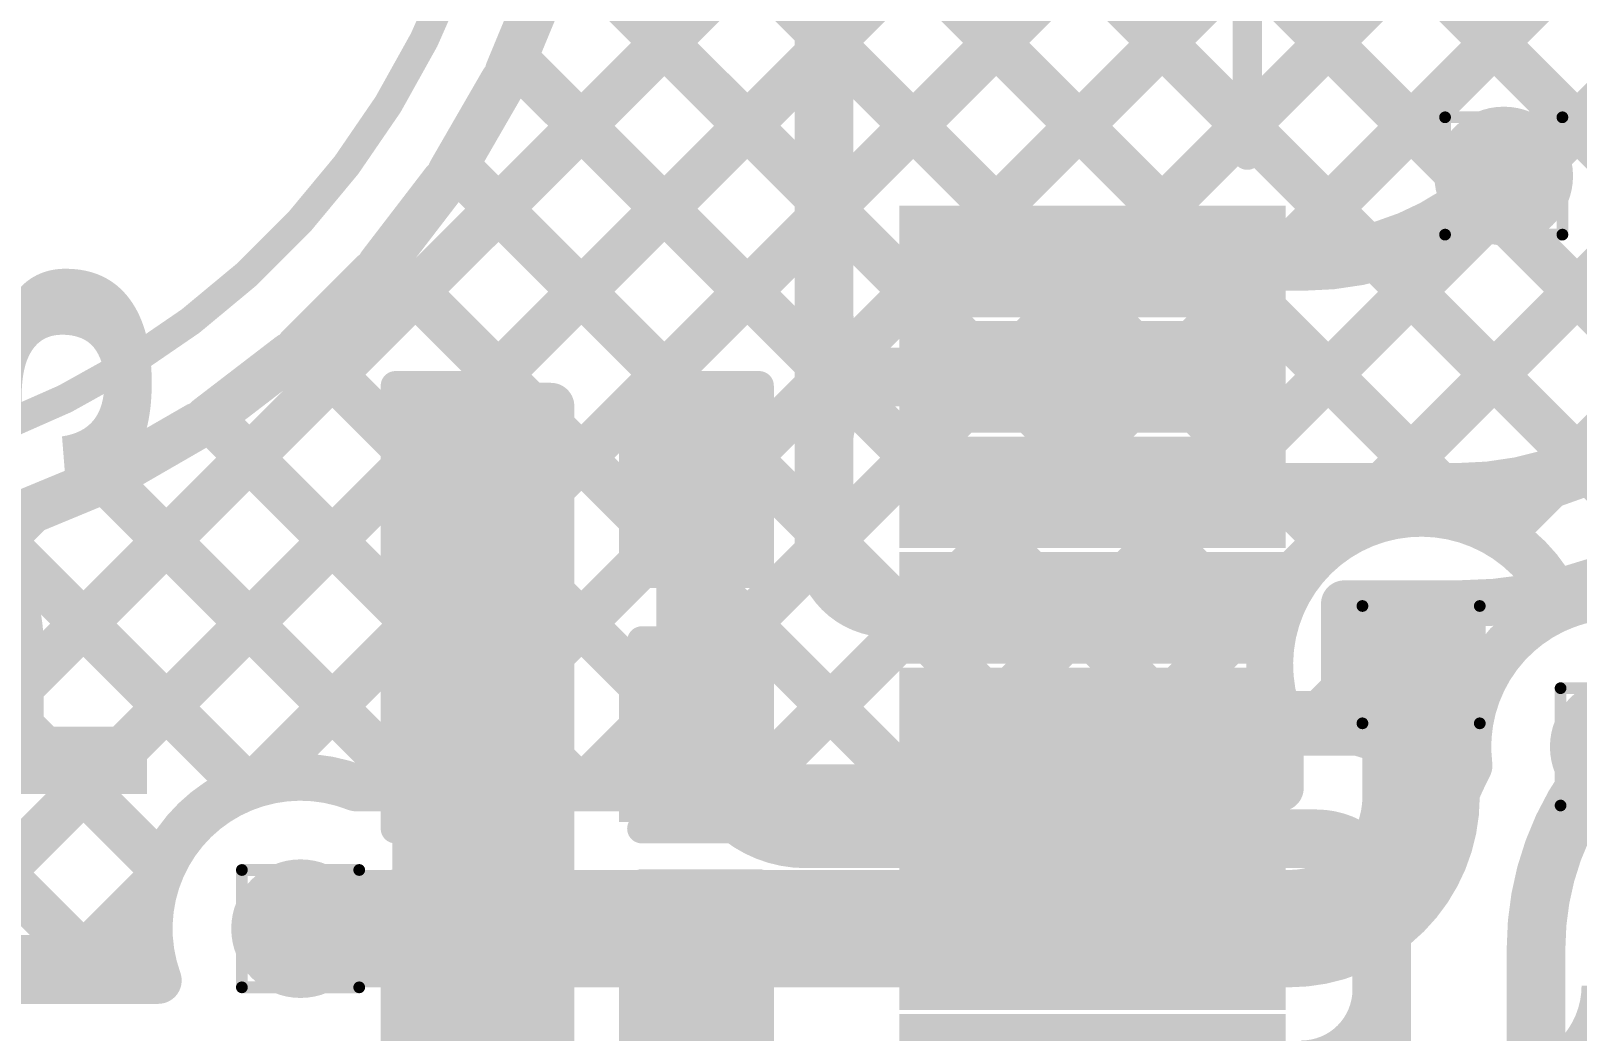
# Model space of a CAD drawing. Header units: inches. Extents: x -17 to 349, y -40 to 215.
# Drawn here: x 90.6 to 97.3, y 127.57 to 131.9 of the extents above; entities that cross this region are included whole.
import ezdxf

# ---------------------------------------------------------------- set-up
doc = ezdxf.new("R2010")
doc.units = ezdxf.units.IN
for name, color, linetype in [('Board Outline', 216, 'Continuous'), ('Bottom Layer', 5, 'Continuous'), ('Drill Drawing', 1, 'Continuous'), ('Top Layer', 1, 'Continuous'), ('Top Overlay', 2, 'Continuous'), ('Top Paste', 8, 'Continuous'), ('Top Solder', 216, 'Continuous'), ('Via Holes', 16, 'Continuous')]:
    doc.layers.add(name, color=color, linetype=linetype)
doc.styles.add('Arial Black_Bold', font='', dxfattribs={"height": 0.2})
doc.styles.get('Arial Black_Bold').set_extended_font_data('Arial Black', bold=True)

# ---------------------------------------------------------------- blocks, each defined once
blk = doc.blocks.new('C___0402_33')
at = {"layer": 'Top Layer'}
for points in [[(-0.6985, -0.3175), (-0.6985, 0.3175), (-0.2412999999999999, 0.3175), (-0.2413, -0.3175)], [(0.2412999999999999, -0.3175), (0.2413, 0.3175), (0.6985, 0.3175), (0.6985, -0.3175)]]:
    blk.add_hatch(color=1, dxfattribs=at).paths.add_polyline_path(points)
at = {"layer": 'Top Paste'}
for points in [[(-0.6985, -0.3175), (-0.6985, 0.3175), (-0.2412999999999999, 0.3175), (-0.2413, -0.3175)], [(0.2412999999999999, -0.3175), (0.2413, 0.3175), (0.6985, 0.3175), (0.6985, -0.3175)]]:
    blk.add_hatch(color=8, dxfattribs=at).paths.add_polyline_path(points)
at = {"layer": 'Top Solder'}
for points in [[(-0.7584998799999999, -0.37749988), (-0.7584998799999999, 0.37749988), (-0.18130012, 0.37749988), (-0.18130012, -0.37749988)], [(0.18130012, -0.37749988), (0.18130012, 0.37749988), (0.7584998799999999, 0.37749988), (0.7584998799999999, -0.37749988)]]:
    blk.add_hatch(color=216, dxfattribs=at).paths.add_polyline_path(points)
at = {"layer": 'Top Overlay'}
for points in [[(-0.7874, 0.4064, 0.127, 0.127, 0), (-0.2794, 0.4064, 0.127, 0.127, 0)], [(-0.7874, -0.4064, 0.127, 0.127, 0), (-0.7874, 0.4064, 0.127, 0.127, 0)], [(0.2794, 0.4064, 0.127, 0.127, 0), (0.7874, 0.4064, 0.127, 0.127, 0)], [(0.7874, -0.4064, 0.127, 0.127, 0), (0.7874, 0.4064, 0.127, 0.127, 0)], [(-0.7874, -0.4064, 0.127, 0.127, 0), (-0.2794, -0.4064, 0.127, 0.127, 0)], [(0.2794, -0.4064, 0.127, 0.127, 0), (0.7874, -0.4064, 0.127, 0.127, 0)]]:
    blk.add_lwpolyline(points, format="xyseb", dxfattribs=at)
for points in [[(-0.8191499999999999, 0.4064, 0.0635, 0.0635, 1), (-0.7556499999999999, 0.4064, 0.0635, 0.0635, 1)], [(-0.8191499999999999, 0.4064, 0.0635, 0.0635, 1), (-0.7556499999999999, 0.4064, 0.0635, 0.0635, 1)], [(-0.31115, 0.4064, 0.0635, 0.0635, 1), (-0.24765, 0.4064, 0.0635, 0.0635, 1)], [(0.24765, 0.4064, 0.0635, 0.0635, 1), (0.31115, 0.4064, 0.0635, 0.0635, 1)], [(0.7556499999999999, 0.4064, 0.0635, 0.0635, 1), (0.8191499999999999, 0.4064, 0.0635, 0.0635, 1)], [(0.7556499999999999, 0.4064, 0.0635, 0.0635, 1), (0.8191499999999999, 0.4064, 0.0635, 0.0635, 1)], [(-0.8191499999999999, -0.4064, 0.0635, 0.0635, 1), (-0.7556499999999999, -0.4064, 0.0635, 0.0635, 1)], [(-0.8191499999999999, -0.4064, 0.0635, 0.0635, 1), (-0.7556499999999999, -0.4064, 0.0635, 0.0635, 1)], [(-0.31115, -0.4064, 0.0635, 0.0635, 1), (-0.24765, -0.4064, 0.0635, 0.0635, 1)], [(0.24765, -0.4064, 0.0635, 0.0635, 1), (0.31115, -0.4064, 0.0635, 0.0635, 1)], [(0.7556499999999999, -0.4064, 0.0635, 0.0635, 1), (0.8191499999999999, -0.4064, 0.0635, 0.0635, 1)], [(0.7556499999999999, -0.4064, 0.0635, 0.0635, 1), (0.8191499999999999, -0.4064, 0.0635, 0.0635, 1)]]:
    blk.add_lwpolyline(points, format="xyseb", close=True, dxfattribs=at)
blk = doc.blocks.new('C___0402_38')
at = {"layer": 'Top Layer'}
for points in [[(-0.6985, -0.3175), (-0.6985, 0.3175), (-0.2412999999999999, 0.3175), (-0.2413, -0.3175)], [(0.2412999999999999, -0.3175), (0.2413, 0.3175), (0.6985, 0.3175), (0.6985, -0.3175)]]:
    blk.add_hatch(color=1, dxfattribs=at).paths.add_polyline_path(points)
at = {"layer": 'Top Paste'}
for points in [[(-0.6985, -0.3175), (-0.6985, 0.3175), (-0.2412999999999999, 0.3175), (-0.2413, -0.3175)], [(0.2412999999999999, -0.3175), (0.2413, 0.3175), (0.6985, 0.3175), (0.6985, -0.3175)]]:
    blk.add_hatch(color=8, dxfattribs=at).paths.add_polyline_path(points)
at = {"layer": 'Top Solder'}
for points in [[(-0.7584998799999999, -0.37749988), (-0.7584998799999999, 0.37749988), (-0.18130012, 0.37749988), (-0.18130012, -0.37749988)], [(0.18130012, -0.37749988), (0.18130012, 0.37749988), (0.7584998799999999, 0.37749988), (0.7584998799999999, -0.37749988)]]:
    blk.add_hatch(color=216, dxfattribs=at).paths.add_polyline_path(points)
at = {"layer": 'Top Overlay'}
for points in [[(-0.7874, 0.4064, 0.127, 0.127, 0), (-0.2794, 0.4064, 0.127, 0.127, 0)], [(-0.7874, -0.4064, 0.127, 0.127, 0), (-0.7874, 0.4064, 0.127, 0.127, 0)], [(0.2794, 0.4064, 0.127, 0.127, 0), (0.7874, 0.4064, 0.127, 0.127, 0)], [(0.7874, -0.4064, 0.127, 0.127, 0), (0.7874, 0.4064, 0.127, 0.127, 0)], [(-0.7874, -0.4064, 0.127, 0.127, 0), (-0.2794, -0.4064, 0.127, 0.127, 0)], [(0.2794, -0.4064, 0.127, 0.127, 0), (0.7874, -0.4064, 0.127, 0.127, 0)]]:
    blk.add_lwpolyline(points, format="xyseb", dxfattribs=at)
for points in [[(-0.8191499999999999, 0.4064, 0.0635, 0.0635, 1), (-0.7556499999999999, 0.4064, 0.0635, 0.0635, 1)], [(-0.8191499999999999, 0.4064, 0.0635, 0.0635, 1), (-0.7556499999999999, 0.4064, 0.0635, 0.0635, 1)], [(-0.31115, 0.4064, 0.0635, 0.0635, 1), (-0.24765, 0.4064, 0.0635, 0.0635, 1)], [(0.24765, 0.4064, 0.0635, 0.0635, 1), (0.31115, 0.4064, 0.0635, 0.0635, 1)], [(0.7556499999999999, 0.4064, 0.0635, 0.0635, 1), (0.8191499999999999, 0.4064, 0.0635, 0.0635, 1)], [(0.7556499999999999, 0.4064, 0.0635, 0.0635, 1), (0.8191499999999999, 0.4064, 0.0635, 0.0635, 1)], [(-0.8191499999999999, -0.4064, 0.0635, 0.0635, 1), (-0.7556499999999999, -0.4064, 0.0635, 0.0635, 1)], [(-0.8191499999999999, -0.4064, 0.0635, 0.0635, 1), (-0.7556499999999999, -0.4064, 0.0635, 0.0635, 1)], [(-0.31115, -0.4064, 0.0635, 0.0635, 1), (-0.24765, -0.4064, 0.0635, 0.0635, 1)], [(0.24765, -0.4064, 0.0635, 0.0635, 1), (0.31115, -0.4064, 0.0635, 0.0635, 1)], [(0.7556499999999999, -0.4064, 0.0635, 0.0635, 1), (0.8191499999999999, -0.4064, 0.0635, 0.0635, 1)], [(0.7556499999999999, -0.4064, 0.0635, 0.0635, 1), (0.8191499999999999, -0.4064, 0.0635, 0.0635, 1)]]:
    blk.add_lwpolyline(points, format="xyseb", close=True, dxfattribs=at)
blk = doc.blocks.new('C___0402_58')
at = {"layer": 'Top Layer'}
for points in [[(-0.6985025399999999, -0.3175), (-0.6985025399999999, 0.3175), (-0.24130254, 0.3175), (-0.24130254, -0.3175)], [(0.2412999999999999, -0.3175), (0.2413, 0.3175), (0.6985, 0.3175), (0.6985, -0.3175)]]:
    blk.add_hatch(color=1, dxfattribs=at).paths.add_polyline_path(points)
at = {"layer": 'Top Paste'}
for points in [[(-0.6985025399999999, -0.3175), (-0.6985025399999999, 0.3175), (-0.24130254, 0.3175), (-0.24130254, -0.3175)], [(0.2412999999999999, -0.3175), (0.2413, 0.3175), (0.6985, 0.3175), (0.6985, -0.3175)]]:
    blk.add_hatch(color=8, dxfattribs=at).paths.add_polyline_path(points)
at = {"layer": 'Top Solder'}
for points in [[(-0.75850242, -0.37749988), (-0.75850242, 0.37749988), (-0.1813026599999999, 0.37749988), (-0.18130266, -0.37749988)], [(0.18130012, -0.37749988), (0.18130012, 0.37749988), (0.7584998799999999, 0.37749988), (0.7584998799999999, -0.37749988)]]:
    blk.add_hatch(color=216, dxfattribs=at).paths.add_polyline_path(points)
at = {"layer": 'Top Overlay'}
for points in [[(-0.7874, 0.4064, 0.127, 0.127, 0), (-0.27940254, 0.40640254, 0.127, 0.127, 0)], [(-0.7874, -0.4064, 0.127, 0.127, 0), (-0.7874, 0.4064, 0.127, 0.127, 0)], [(0.2794, 0.4064, 0.127, 0.127, 0), (0.7874, 0.4064, 0.127, 0.127, 0)], [(0.7874, -0.4064, 0.127, 0.127, 0), (0.7874, 0.4064, 0.127, 0.127, 0)], [(-0.7874, -0.4064, 0.127, 0.127, 0), (-0.27940254, -0.40640254, 0.127, 0.127, 0)], [(0.2794, -0.4064, 0.127, 0.127, 0), (0.7874, -0.4064, 0.127, 0.127, 0)]]:
    blk.add_lwpolyline(points, format="xyseb", dxfattribs=at)
for points in [[(-0.8191499999999999, 0.4064, 0.0635, 0.0635, 1), (-0.7556499999999999, 0.4064, 0.0635, 0.0635, 1)], [(-0.8191499999999999, 0.4064, 0.0635, 0.0635, 1), (-0.7556499999999999, 0.4064, 0.0635, 0.0635, 1)], [(-0.31115254, 0.40640254, 0.0635, 0.0635, 1), (-0.24765254, 0.40640254, 0.0635, 0.0635, 1)], [(0.24765, 0.4064, 0.0635, 0.0635, 1), (0.31115, 0.4064, 0.0635, 0.0635, 1)], [(0.7556499999999999, 0.4064, 0.0635, 0.0635, 1), (0.8191499999999999, 0.4064, 0.0635, 0.0635, 1)], [(0.7556499999999999, 0.4064, 0.0635, 0.0635, 1), (0.8191499999999999, 0.4064, 0.0635, 0.0635, 1)], [(-0.8191499999999999, -0.4064, 0.0635, 0.0635, 1), (-0.7556499999999999, -0.4064, 0.0635, 0.0635, 1)], [(-0.8191499999999999, -0.4064, 0.0635, 0.0635, 1), (-0.7556499999999999, -0.4064, 0.0635, 0.0635, 1)], [(-0.31115254, -0.40640254, 0.0635, 0.0635, 1), (-0.24765254, -0.40640254, 0.0635, 0.0635, 1)], [(0.24765, -0.4064, 0.0635, 0.0635, 1), (0.31115, -0.4064, 0.0635, 0.0635, 1)], [(0.7556499999999999, -0.4064, 0.0635, 0.0635, 1), (0.8191499999999999, -0.4064, 0.0635, 0.0635, 1)], [(0.7556499999999999, -0.4064, 0.0635, 0.0635, 1), (0.8191499999999999, -0.4064, 0.0635, 0.0635, 1)]]:
    blk.add_lwpolyline(points, format="xyseb", close=True, dxfattribs=at)
blk = doc.blocks.new('64_TQFP__10_10__63')
at = {"layer": 'Top Layer'}
for points in [[(0.61000132, 4.93500156), (0.61000132, 6.405001159999999), (0.89000076, 6.405001159999999), (0.89000076, 4.93500156)], [(1.11000032, 4.93500156), (1.11000032, 6.405001159999999), (1.38999976, 6.405001159999999), (1.38999976, 4.93500156)], [(1.60999932, 4.93500156), (1.60999932, 6.405001159999999), (1.88999876, 6.405001159999999), (1.88999876, 4.93500156)], [(2.11000086, 4.93500156), (2.11000086, 6.405001159999999), (2.3900003, 6.405001159999999), (2.3900003, 4.93500156)], [(2.60999986, 4.93500156), (2.60999986, 6.405001159999999), (2.8899993, 6.405001159999999), (2.8899993, 4.93500156)], [(3.1100014, 4.93500156), (3.1100014, 6.405001159999999), (3.390000839999999, 6.405001159999999), (3.390000839999999, 4.93500156)], [(3.6100004, 4.93500156), (3.6100004, 6.405001159999999), (3.88999984, 6.405001159999999), (3.88999984, 4.93500156)]]:
    blk.add_hatch(color=1, dxfattribs=at).paths.add_polyline_path(points)
at = {"layer": 'Top Paste'}
for points in [[(0.61000132, 4.93500156), (0.61000132, 6.405001159999999), (0.89000076, 6.405001159999999), (0.89000076, 4.93500156)], [(1.11000032, 4.93500156), (1.11000032, 6.405001159999999), (1.38999976, 6.405001159999999), (1.38999976, 4.93500156)], [(1.60999932, 4.93500156), (1.60999932, 6.405001159999999), (1.88999876, 6.405001159999999), (1.88999876, 4.93500156)], [(2.11000086, 4.93500156), (2.11000086, 6.405001159999999), (2.3900003, 6.405001159999999), (2.3900003, 4.93500156)], [(2.60999986, 4.93500156), (2.60999986, 6.405001159999999), (2.8899993, 6.405001159999999), (2.8899993, 4.93500156)], [(3.1100014, 4.93500156), (3.1100014, 6.405001159999999), (3.390000839999999, 6.405001159999999), (3.390000839999999, 4.93500156)], [(3.6100004, 4.93500156), (3.6100004, 6.405001159999999), (3.88999984, 6.405001159999999), (3.88999984, 4.93500156)]]:
    blk.add_hatch(color=8, dxfattribs=at).paths.add_polyline_path(points)
at = {"layer": 'Top Solder'}
for points in [[(0.008399779999999963, 4.83340156), (0.008399780000000037, 6.506601159999999), (0.49159922, 6.506601159999999), (0.49159922, 4.83340156)], [(0.5084013199999999, 4.83340156), (0.5084013199999999, 6.506601159999999), (0.99160076, 6.506601159999999), (0.99160076, 4.83340156)], [(1.00840032, 4.83340156), (1.00840032, 6.506601159999999), (1.49159976, 6.506601159999999), (1.49159976, 4.83340156)], [(1.50839932, 4.83340156), (1.50839932, 6.506601159999999), (1.99159876, 6.506601159999999), (1.99159876, 4.83340156)], [(2.00840086, 4.83340156), (2.00840086, 6.506601159999999), (2.4916003, 6.506601159999999), (2.4916003, 4.83340156)], [(2.508399859999999, 4.83340156), (2.508399859999999, 6.506601159999999), (2.9915993, 6.506601159999999), (2.9915993, 4.83340156)], [(3.0084014, 4.83340156), (3.0084014, 6.506601159999999), (3.49160084, 6.506601159999999), (3.49160084, 4.83340156)], [(3.5084004, 4.83340156), (3.5084004, 6.506601159999999), (3.99159984, 6.506601159999999), (3.99159984, 4.83340156)]]:
    blk.add_hatch(color=216, dxfattribs=at).paths.add_polyline_path(points)
at = {"layer": 'Top Overlay'}
blk.add_lwpolyline([(4.209999199999999, 5.0000027, 0.127, 0.127, 0), (5.00000016, 5.0000027, 0.127, 0.127, 0)], format="xyseb", dxfattribs=at)
blk.add_lwpolyline([(4.1782492, 5.0000027, 0.0635, 0.0635, 1), (4.2417492, 5.0000027, 0.0635, 0.0635, 1)], format="xyseb", close=True, dxfattribs=at)

msp = doc.modelspace()

# ---------------------------------------------------------------- hatches: boundary and pattern name
at = {"layer": 'Bottom Layer'}
h = msp.add_hatch(color=5, dxfattribs=at)
edge = h.paths.add_edge_path()
edge.add_arc((96.98005495999999, 131.26847), 0.2999994, 0, 360)
h = msp.add_hatch(color=5, dxfattribs=at)
edge = h.paths.add_edge_path()
edge.add_arc((96.6223493, 129.1527135), 0.2999994, 0, 360)
h = msp.add_hatch(color=5, dxfattribs=at)
edge = h.paths.add_edge_path()
edge.add_arc((97.48005395999999, 128.79682902), 0.2999994, 0, 360)
h = msp.add_hatch(color=5, dxfattribs=at)
edge = h.paths.add_edge_path()
edge.add_arc((91.77145476, 128.0097135), 0.2999994, 0, 360)
at = {"layer": 'Top Layer'}
h = msp.add_hatch(color=1, dxfattribs=at)
edge = h.paths.add_edge_path()
edge.add_arc((96.98005495999999, 131.26847), 0.2999994, 0, 360)
for points in [[(92.27095084, 125.89871442), (92.88260316, 125.89871442), (92.88260316, 130.27129394), (92.27095084, 130.27129394)], [(94.46505618, 128.75871378), (96.6223493, 128.75871378), (96.6223493, 129.03871322), (94.46505618, 129.03871322)], [(93.44359772, 127.75871578), (95.93505323999999, 127.75871578), (95.93505323999999, 128.03871522), (93.44359772, 128.03871522)]]:
    msp.add_hatch(color=1, dxfattribs=at).paths.add_polyline_path(points)
h = msp.add_hatch(color=1, dxfattribs=at)
edge = h.paths.add_edge_path()
edge.add_arc((96.6223493, 129.1527135), 0.2999994, 0, 360)
h = msp.add_hatch(color=1, dxfattribs=at)
edge = h.paths.add_edge_path()
edge.add_arc((97.48005395999999, 128.79682902), 0.2999994, 0, 360)
h = msp.add_hatch(color=1, dxfattribs=at)
edge = h.paths.add_edge_path()
edge.add_arc((91.77145476, 128.0097135), 0.2999994, 0, 360)
at = {"layer": 'Via Holes'}
h = msp.add_hatch(color=7, dxfattribs=at)
edge = h.paths.add_edge_path()
edge.add_arc((96.98005495999999, 131.26847), 0.1499997, 0, 360)
h = msp.add_hatch(color=7, dxfattribs=at)
edge = h.paths.add_edge_path()
edge.add_arc((96.6223493, 129.1527135), 0.1499997, 0, 360)
h = msp.add_hatch(color=7, dxfattribs=at)
edge = h.paths.add_edge_path()
edge.add_arc((91.77145476, 128.0097135), 0.1499997, 0, 360)

# ---------------------------------------------------------------- linework, layer by layer
at = {"layer": 'Board Outline'}
msp.add_lwpolyline([(92.66892311999999, 133.39901692, 0.127, 0.127, -0.4142135623828077), (89.21148274, 129.94157654, 0.127, 0.127, 0)], format="xyseb", dxfattribs=at)
at = {"layer": 'Bottom Layer'}
for points in [[(87.87632158, 140.18841152, 0.2032, 0.2032, 0), (100.89481472, 127.16991838, 0.2032, 0.2032, 0)], [(92.27600544, 128.6193135, 0.2032, 0.2032, 0), (100.15756194, 136.50087, 0.2032, 0.2032, 0)], [(92.99442665999999, 128.6193135, 0.2032, 0.2032, 0), (100.7288816, 136.35376844, 0.2032, 0.2032, 0)], [(93.71284788, 128.6193135, 0.2032, 0.2032, 0), (100.85933346, 135.76579908, 0.2032, 0.2032, 0)], [(94.4312691, 128.6193135, 0.2032, 0.2032, 0), (100.859336, 135.0473804, 0.2032, 0.2032, 0)], [(92.90649694, 134.43981494, 0.2032, 0.2032, 0), (100.89481472, 126.45149716, 0.2032, 0.2032, 0)], [(95.14969031999999, 128.6193135, 0.2032, 0.2032, 0), (100.85934108, 134.32896426, 0.2032, 0.2032, 0)], [(93.0517824, 133.57610826, 0.2032, 0.2032, 0), (96.86689288, 129.76099778, 0.2032, 0.2032, 0)], [(96.96216574, 129.7133677, 0.2032, 0.2032, 0), (100.85934616, 133.61054812, 0.2032, 0.2032, 0)], [(89.28722045999999, 127.78579218, 0.2032, 0.2032, 0), (94.89143581999998, 133.39000754, 0.2032, 0.2032, 0)], [(90.00564168, 127.78579218, 0.2032, 0.2032, 0), (95.21970542, 132.99985592, 0.2032, 0.2032, 0)], [(93.01647385999999, 132.89299558, 0.2032, 0.2032, 0), (96.23087179999999, 129.67859764, 0.2032, 0.2032, 0)], [(91.57274294, 128.63447222, 0.2032, 0.2032, 0), (95.7164964, 132.77822568, 0.2032, 0.2032, 0)], [(95.97248014, 132.81067418, 0.2032, 0.2032, 0), (100.89481472, 127.8883396, 0.2032, 0.2032, 0)], [(92.89092928, 132.30011894, 0.2032, 0.2032, 0), (95.97029065999999, 129.22075756, 0.2032, 0.2032, 0)], [(92.67124722, 131.7211742, 0.2032, 0.2032, 0), (92.8443152, 132.13900166, 0.2032, 0.2032, 0)], [(92.69473968, 131.77788732, 0.2032, 0.2032, 0), (95.8533135, 128.6193135, 0.2032, 0.2032, 0)], [(92.42264726, 131.2839386, 0.2032, 0.2032, 0), (92.6487733, 131.67560152, 0.2032, 0.2032, 0)], [(92.44007674, 131.31412904, 0.2032, 0.2032, 0), (95.13489227999999, 128.6193135, 0.2032, 0.2032, 0)], [(92.11910202, 130.88289038, 0.2032, 0.2032, 0), (92.39441769999999, 131.24168824, 0.2032, 0.2032, 0)], [(92.13377306, 130.9020115, 0.2032, 0.2032, 0), (94.41647106, 128.6193135, 0.2032, 0.2032, 0)], [(91.76580833999999, 130.5248977, 0.2032, 0.2032, 0), (92.08559687999998, 130.84468624, 0.2032, 0.2032, 0)], [(91.36880888, 130.21607942, 0.2032, 0.2032, 0), (91.7276042, 130.49139256, 0.2032, 0.2032, 0)], [(91.77913826, 130.53822762, 0.2032, 0.2032, 0), (93.69804984, 128.6193135, 0.2032, 0.2032, 0)], [(91.37676162, 130.2221805, 0.2032, 0.2032, 0), (92.97962861999999, 128.6193135, 0.2032, 0.2032, 0)], [(90.93489559999999, 129.96172128, 0.2032, 0.2032, 0), (91.32655598, 130.18784732, 0.2032, 0.2032, 0)], [(90.92287885999998, 129.95764204, 0.2032, 0.2032, 0), (92.2612074, 128.6193135, 0.2032, 0.2032, 0)], [(90.47149292, 129.76617938, 0.2032, 0.2032, 0), (90.88932038, 129.93924736, 0.2032, 0.2032, 0)], [(88.56879924, 127.78579218, 0.2032, 0.2032, 0), (90.60412409999999, 129.82111704, 0.2032, 0.2032, 0)], [(96.0127493, 128.91146938, 0.2032, 0.2032, -0.9931744358125355), (97.22858888, 129.40228374, 0.2032, 0.2032, 0)], [(90.41460454, 129.74749514, 0.2032, 0.2032, 0), (91.53927589999999, 128.62282378, 0.2032, 0.2032, 0)], [(89.17213306, 129.55312418, 0.2032, 0.2032, 0), (90.93946505999999, 127.78579218, 0.2032, 0.2032, 0)], [(89.83428312, 129.60939534, 0.2032, 0.2032, 0), (91.17093272, 128.27274574, 0.2032, 0.2032, 0)], [(97.22858888, 129.40228374, 0.2032, 0.2032, -0.5348182106718312), (98.13565335999999, 128.79682902, 0.2032, 0.2032, 0)], [(96.6223493, 128.58115254, 0.508, 0.508, 0), (96.6223493, 129.1527135, 0.508, 0.508, 0)], [(96.0127493, 128.6193135, 0.2032, 0.2032, 0), (96.0127493, 128.91146938, 0.2032, 0.2032, 0)], [(95.86811154, 128.6193135, 0.2032, 0.2032, 0), (96.0127493, 128.76395126, 0.2032, 0.2032, 0)], [(96.6223493, 128.58115254, 0.508, 0.508, -0.4142135623730951), (96.05091026, 128.0097135, 0.508, 0.508, 0)], [(91.15528124, 127.78579218, 0.2032, 0.2032, -0.6466949448573878), (92.01269888, 128.6193135, 0.2032, 0.2032, 0)], [(92.01269888, 128.6193135, 0.2032, 0.2032, 0), (96.0127493, 128.6193135, 0.2032, 0.2032, 0)], [(90.7240629, 127.78579218, 0.2032, 0.2032, 0), (91.14669604, 128.20842532, 0.2032, 0.2032, 0)], [(91.77145476, 128.0097135, 0.508, 0.508, 0), (96.05091026, 128.0097135, 0.508, 0.508, 0)], [(97.46949771999999, 127.76327, 0.3048, 0.3048, -0.4142135623730951), (96.98401989999999, 127.27779218, 0.3048, 0.3048, 0)], [(87.60738891999999, 127.78579218, 0.2032, 0.2032, 0), (91.15528124, 127.78579218, 0.2032, 0.2032, 0)]]:
    msp.add_lwpolyline(points, format="xyseb", dxfattribs=at)
for points in [[(92.64393968, 131.77788732, 0.1016, 0.1016, 1), (92.74553968, 131.77788732, 0.1016, 0.1016, 1)], [(92.62044721999999, 131.7211742, 0.1016, 0.1016, 1), (92.72204722, 131.7211742, 0.1016, 0.1016, 1)], [(92.59797329999999, 131.67560152, 0.1016, 0.1016, 1), (92.6995733, 131.67560152, 0.1016, 0.1016, 1)], [(92.38927674, 131.31412904, 0.1016, 0.1016, 1), (92.49087673999999, 131.31412904, 0.1016, 0.1016, 1)], [(92.3436177, 131.24168824, 0.1016, 0.1016, 1), (92.44521769999999, 131.24168824, 0.1016, 0.1016, 1)], [(92.37184726, 131.2839386, 0.1016, 0.1016, 1), (92.47344726, 131.2839386, 0.1016, 0.1016, 1)], [(92.08297306, 130.9020115, 0.1016, 0.1016, 1), (92.18457305999999, 130.9020115, 0.1016, 0.1016, 1)], [(92.03479688, 130.84468624, 0.1016, 0.1016, 1), (92.13639687999999, 130.84468624, 0.1016, 0.1016, 1)], [(92.06830201999999, 130.88289038, 0.1016, 0.1016, 1), (92.16990202, 130.88289038, 0.1016, 0.1016, 1)], [(91.67680419999999, 130.49139256, 0.1016, 0.1016, 1), (91.7784042, 130.49139256, 0.1016, 0.1016, 1)], [(91.71500834, 130.5248977, 0.1016, 0.1016, 1), (91.81660833999999, 130.5248977, 0.1016, 0.1016, 1)], [(91.72833825999999, 130.53822762, 0.1016, 0.1016, 1), (91.82993825999999, 130.53822762, 0.1016, 0.1016, 1)], [(91.32596161999999, 130.2221805, 0.1016, 0.1016, 1), (91.42756161999999, 130.2221805, 0.1016, 0.1016, 1)], [(91.27575598, 130.18784732, 0.1016, 0.1016, 1), (91.37735597999999, 130.18784732, 0.1016, 0.1016, 1)], [(91.31800888, 130.21607942, 0.1016, 0.1016, 1), (91.41960888, 130.21607942, 0.1016, 0.1016, 1)], [(90.87207886, 129.95764204, 0.1016, 0.1016, 1), (90.97367885999999, 129.95764204, 0.1016, 0.1016, 1)], [(90.8840956, 129.96172128, 0.1016, 0.1016, 1), (90.98569559999999, 129.96172128, 0.1016, 0.1016, 1)], [(90.83852037999999, 129.93924736, 0.1016, 0.1016, 1), (90.94012038, 129.93924736, 0.1016, 0.1016, 1)], [(90.5533241, 129.82111704, 0.1016, 0.1016, 1), (90.65492409999999, 129.82111704, 0.1016, 0.1016, 1)], [(96.81609288, 129.76099778, 0.1016, 0.1016, 1), (96.91769287999999, 129.76099778, 0.1016, 0.1016, 1)], [(96.91136574, 129.7133677, 0.1016, 0.1016, 1), (97.01296574, 129.7133677, 0.1016, 0.1016, 1)], [(96.1800718, 129.67859764, 0.1016, 0.1016, 1), (96.2816718, 129.67859764, 0.1016, 0.1016, 1)], [(97.17778888, 129.40228374, 0.1016, 0.1016, 1), (97.27938888, 129.40228374, 0.1016, 0.1016, 1)], [(97.17778888, 129.40228374, 0.1016, 0.1016, 1), (97.27938888, 129.40228374, 0.1016, 0.1016, 1)], [(96.4953493, 129.1527135, 0.254, 0.254, 1), (96.74934929999999, 129.1527135, 0.254, 0.254, 1)], [(95.91949066, 129.22075756, 0.1016, 0.1016, 1), (96.02109065999998, 129.22075756, 0.1016, 0.1016, 1)], [(95.9619493, 128.91146938, 0.1016, 0.1016, 1), (96.0635493, 128.91146938, 0.1016, 0.1016, 1)], [(95.9619493, 128.91146938, 0.1016, 0.1016, 1), (96.0635493, 128.91146938, 0.1016, 0.1016, 1)], [(95.9619493, 128.76395126, 0.1016, 0.1016, 1), (96.0635493, 128.76395126, 0.1016, 0.1016, 1)], [(96.4953493, 128.58115254, 0.254, 0.254, 1), (96.74934929999999, 128.58115254, 0.254, 0.254, 1)], [(96.4953493, 128.58115254, 0.254, 0.254, 1), (96.74934929999999, 128.58115254, 0.254, 0.254, 1)], [(91.4884759, 128.62282378, 0.1016, 0.1016, 1), (91.59007589999999, 128.62282378, 0.1016, 0.1016, 1)], [(91.52194294, 128.63447222, 0.1016, 0.1016, 1), (91.62354294, 128.63447222, 0.1016, 0.1016, 1)], [(91.96189887999999, 128.6193135, 0.1016, 0.1016, 1), (92.06349888, 128.6193135, 0.1016, 0.1016, 1)], [(91.96189887999999, 128.6193135, 0.1016, 0.1016, 1), (92.06349888, 128.6193135, 0.1016, 0.1016, 1)], [(92.2104074, 128.6193135, 0.1016, 0.1016, 1), (92.3120074, 128.6193135, 0.1016, 0.1016, 1)], [(92.22520544, 128.6193135, 0.1016, 0.1016, 1), (92.32680543999999, 128.6193135, 0.1016, 0.1016, 1)], [(92.92882862, 128.6193135, 0.1016, 0.1016, 1), (93.03042862, 128.6193135, 0.1016, 0.1016, 1)], [(92.94362665999999, 128.6193135, 0.1016, 0.1016, 1), (93.04522666, 128.6193135, 0.1016, 0.1016, 1)], [(93.64724983999999, 128.6193135, 0.1016, 0.1016, 1), (93.74884983999999, 128.6193135, 0.1016, 0.1016, 1)], [(93.66204787999999, 128.6193135, 0.1016, 0.1016, 1), (93.76364788, 128.6193135, 0.1016, 0.1016, 1)], [(94.36567106, 128.6193135, 0.1016, 0.1016, 1), (94.46727105999999, 128.6193135, 0.1016, 0.1016, 1)], [(94.3804691, 128.6193135, 0.1016, 0.1016, 1), (94.48206909999999, 128.6193135, 0.1016, 0.1016, 1)], [(95.08409228, 128.6193135, 0.1016, 0.1016, 1), (95.18569228, 128.6193135, 0.1016, 0.1016, 1)], [(95.09889032, 128.6193135, 0.1016, 0.1016, 1), (95.20049032, 128.6193135, 0.1016, 0.1016, 1)], [(95.80251349999999, 128.6193135, 0.1016, 0.1016, 1), (95.9041135, 128.6193135, 0.1016, 0.1016, 1)], [(95.81731153999999, 128.6193135, 0.1016, 0.1016, 1), (95.91891154, 128.6193135, 0.1016, 0.1016, 1)], [(95.9619493, 128.6193135, 0.1016, 0.1016, 1), (96.0635493, 128.6193135, 0.1016, 0.1016, 1)], [(95.9619493, 128.6193135, 0.1016, 0.1016, 1), (96.0635493, 128.6193135, 0.1016, 0.1016, 1)], [(91.09589603999999, 128.20842532, 0.1016, 0.1016, 1), (91.19749603999999, 128.20842532, 0.1016, 0.1016, 1)], [(91.12013272, 128.27274574, 0.1016, 0.1016, 1), (91.22173271999999, 128.27274574, 0.1016, 0.1016, 1)], [(91.64445476, 128.0097135, 0.254, 0.254, 1), (91.89845475999999, 128.0097135, 0.254, 0.254, 1)], [(95.92391026, 128.0097135, 0.254, 0.254, 1), (96.17791025999999, 128.0097135, 0.254, 0.254, 1)], [(95.92391026, 128.0097135, 0.254, 0.254, 1), (96.17791025999999, 128.0097135, 0.254, 0.254, 1)], [(90.6732629, 127.78579218, 0.1016, 0.1016, 1), (90.77486289999999, 127.78579218, 0.1016, 0.1016, 1)], [(90.88866506, 127.78579218, 0.1016, 0.1016, 1), (90.99026505999998, 127.78579218, 0.1016, 0.1016, 1)], [(91.10448124, 127.78579218, 0.1016, 0.1016, 1), (91.20608124, 127.78579218, 0.1016, 0.1016, 1)], [(91.10448124, 127.78579218, 0.1016, 0.1016, 1), (91.20608124, 127.78579218, 0.1016, 0.1016, 1)]]:
    msp.add_lwpolyline(points, format="xyseb", close=True, dxfattribs=at)
at = {"layer": 'Drill Drawing'}
for points in [[(96.72605496, 131.52247, 0.0508, 0.0508, 0), (97.23405496, 131.52247, 0.0508, 0.0508, 0)], [(96.72605496, 131.01447, 0.0508, 0.0508, 0), (96.72605496, 131.52247, 0.0508, 0.0508, 0)], [(97.23405496, 131.01447, 0.0508, 0.0508, 0), (97.23405496, 131.52247, 0.0508, 0.0508, 0)], [(96.72605496, 131.01447, 0.0508, 0.0508, 0), (97.23405496, 131.01447, 0.0508, 0.0508, 0)], [(96.3683493, 129.4067135, 0.0508, 0.0508, 0), (96.8763493, 129.4067135, 0.0508, 0.0508, 0)], [(96.3683493, 128.8987135, 0.0508, 0.0508, 0), (96.3683493, 129.4067135, 0.0508, 0.0508, 0)], [(96.8763493, 128.8987135, 0.0508, 0.0508, 0), (96.8763493, 129.4067135, 0.0508, 0.0508, 0)], [(97.22605396, 129.05082902, 0.0508, 0.0508, 0), (97.73405396, 129.05082902, 0.0508, 0.0508, 0)], [(97.22605396, 128.54282902, 0.0508, 0.0508, 0), (97.22605396, 129.05082902, 0.0508, 0.0508, 0)], [(96.3683493, 128.8987135, 0.0508, 0.0508, 0), (96.8763493, 128.8987135, 0.0508, 0.0508, 0)], [(97.22605396, 128.54282902, 0.0508, 0.0508, 0), (97.73405396, 128.54282902, 0.0508, 0.0508, 0)], [(91.51745475999999, 128.2637135, 0.0508, 0.0508, 0), (92.02545476, 128.2637135, 0.0508, 0.0508, 0)], [(91.51745475999999, 127.7557135, 0.0508, 0.0508, 0), (91.51745475999999, 128.2637135, 0.0508, 0.0508, 0)], [(92.02545476, 127.7557135, 0.0508, 0.0508, 0), (92.02545476, 128.2637135, 0.0508, 0.0508, 0)], [(91.51745475999999, 127.7557135, 0.0508, 0.0508, 0), (92.02545476, 127.7557135, 0.0508, 0.0508, 0)]]:
    msp.add_lwpolyline(points, format="xyseb", dxfattribs=at)
for points in [[(96.71335495999999, 131.52247, 0.0254, 0.0254, 1), (96.73875496, 131.52247, 0.0254, 0.0254, 1)], [(96.71335495999999, 131.52247, 0.0254, 0.0254, 1), (96.73875496, 131.52247, 0.0254, 0.0254, 1)], [(97.22135496, 131.52247, 0.0254, 0.0254, 1), (97.24675495999999, 131.52247, 0.0254, 0.0254, 1)], [(97.22135496, 131.52247, 0.0254, 0.0254, 1), (97.24675495999999, 131.52247, 0.0254, 0.0254, 1)], [(96.71335495999999, 131.01447, 0.0254, 0.0254, 1), (96.73875496, 131.01447, 0.0254, 0.0254, 1)], [(96.71335495999999, 131.01447, 0.0254, 0.0254, 1), (96.73875496, 131.01447, 0.0254, 0.0254, 1)], [(97.22135496, 131.01447, 0.0254, 0.0254, 1), (97.24675495999999, 131.01447, 0.0254, 0.0254, 1)], [(97.22135496, 131.01447, 0.0254, 0.0254, 1), (97.24675495999999, 131.01447, 0.0254, 0.0254, 1)], [(96.3556493, 129.4067135, 0.0254, 0.0254, 1), (96.38104929999999, 129.4067135, 0.0254, 0.0254, 1)], [(96.3556493, 129.4067135, 0.0254, 0.0254, 1), (96.38104929999999, 129.4067135, 0.0254, 0.0254, 1)], [(96.86364929999999, 129.4067135, 0.0254, 0.0254, 1), (96.8890493, 129.4067135, 0.0254, 0.0254, 1)], [(96.86364929999999, 129.4067135, 0.0254, 0.0254, 1), (96.8890493, 129.4067135, 0.0254, 0.0254, 1)], [(97.21335395999999, 129.05082902, 0.0254, 0.0254, 1), (97.23875396, 129.05082902, 0.0254, 0.0254, 1)], [(97.21335395999999, 129.05082902, 0.0254, 0.0254, 1), (97.23875396, 129.05082902, 0.0254, 0.0254, 1)], [(96.3556493, 128.8987135, 0.0254, 0.0254, 1), (96.38104929999999, 128.8987135, 0.0254, 0.0254, 1)], [(96.3556493, 128.8987135, 0.0254, 0.0254, 1), (96.38104929999999, 128.8987135, 0.0254, 0.0254, 1)], [(96.86364929999999, 128.8987135, 0.0254, 0.0254, 1), (96.8890493, 128.8987135, 0.0254, 0.0254, 1)], [(96.86364929999999, 128.8987135, 0.0254, 0.0254, 1), (96.8890493, 128.8987135, 0.0254, 0.0254, 1)], [(97.21335395999999, 128.54282902, 0.0254, 0.0254, 1), (97.23875396, 128.54282902, 0.0254, 0.0254, 1)], [(97.21335395999999, 128.54282902, 0.0254, 0.0254, 1), (97.23875396, 128.54282902, 0.0254, 0.0254, 1)], [(91.50475476, 128.2637135, 0.0254, 0.0254, 1), (91.53015475999999, 128.2637135, 0.0254, 0.0254, 1)], [(91.50475476, 128.2637135, 0.0254, 0.0254, 1), (91.53015475999999, 128.2637135, 0.0254, 0.0254, 1)], [(92.01275475999999, 128.2637135, 0.0254, 0.0254, 1), (92.03815476, 128.2637135, 0.0254, 0.0254, 1)], [(92.01275475999999, 128.2637135, 0.0254, 0.0254, 1), (92.03815476, 128.2637135, 0.0254, 0.0254, 1)], [(91.50475476, 127.7557135, 0.0254, 0.0254, 1), (91.53015475999999, 127.7557135, 0.0254, 0.0254, 1)], [(91.50475476, 127.7557135, 0.0254, 0.0254, 1), (91.53015475999999, 127.7557135, 0.0254, 0.0254, 1)], [(92.01275475999999, 127.7557135, 0.0254, 0.0254, 1), (92.03815476, 127.7557135, 0.0254, 0.0254, 1)], [(92.01275475999999, 127.7557135, 0.0254, 0.0254, 1), (92.03815476, 127.7557135, 0.0254, 0.0254, 1)]]:
    msp.add_lwpolyline(points, format="xyseb", close=True, dxfattribs=at)
at = {"layer": 'Top Layer'}
for points in [[(94.03740907999999, 130.6770818, 0.254, 0.254, 0), (94.03740907999999, 132.39106618, 0.254, 0.254, 0)], [(96.95958256, 131.2479976, 0.254, 0.254, 0), (96.98005495999999, 131.26847, 0.254, 0.254, 0)], [(96.95958256, 131.2479976, 0.254, 0.254, -0.198912367379658), (96.11633812, 130.89871458, 0.254, 0.254, 0)], [(95.20005598, 130.89871458, 0.254, 0.254, 0), (96.11633812, 130.89871458, 0.254, 0.254, 0)], [(94.03740907999999, 130.12034936, 0.254, 0.254, 0), (94.03740907999999, 130.6770818, 0.254, 0.254, 0)], [(94.3157753, 130.39871558, 0.254, 0.254, -0.4142135623730951), (94.03740907999999, 130.6770818, 0.254, 0.254, 0)], [(94.03740907999999, 130.12034936, 0.254, 0.254, -0.4142135623730951), (94.3157753, 130.39871558, 0.254, 0.254, 0)], [(94.3157753, 130.39871558, 0.254, 0.254, 0), (95.20005598, 130.39871558, 0.254, 0.254, 0)], [(97.75923044, 130.30294996, 0.254, 0.254, -0.1986937209606265), (96.78215594, 129.89871404, 0.254, 0.254, 0)], [(92.27095084, 130.27129648, 0.2032, 0.2032, 0), (92.85515084, 130.27129648, 0.2032, 0.2032, 0)], [(92.27095084, 130.0510988, 0.2032, 0.2032, 0), (92.49114852, 130.27129648, 0.2032, 0.2032, 0)], [(92.27095084, 125.88131542, 0.2032, 0.2032, 0), (92.27095084, 130.27129648, 0.2032, 0.2032, 0)], [(92.27095084, 125.88131542, 0.2032, 0.2032, 0), (92.27095084, 130.27129648, 0.2032, 0.2032, 0)], [(92.7644703, 130.27129648, 0.2032, 0.2032, 0), (92.85515084, 130.18061594, 0.2032, 0.2032, 0)], [(92.85515084, 129.52199648, 0.2032, 0.2032, 0), (92.85515084, 130.27129648, 0.2032, 0.2032, 0)], [(94.03740907999999, 129.67669518, 0.254, 0.254, 0), (94.03740907999999, 130.12034936, 0.254, 0.254, 0)], [(92.27095084, 130.04639472, 0.2032, 0.2032, 0), (92.85515084, 129.46219472, 0.2032, 0.2032, 0)], [(92.4995483, 127.7971155, 0.3048, 0.3048, 0), (92.4995483, 129.95379648, 0.3048, 0.3048, 0)], [(92.4995483, 129.95379648, 0.3048, 0.3048, 0), (92.49955083999998, 129.95379648, 0.3048, 0.3048, 0)], [(93.43935084, 128.84889648, 0.254, 0.254, 0), (93.43935084, 129.95379648, 0.254, 0.254, 0)], [(92.27095084, 129.33267758, 0.2032, 0.2032, 0), (92.85515084, 129.91687758, 0.2032, 0.2032, 0)], [(95.20005598, 129.89871404, 0.254, 0.254, 0), (96.78215594, 129.89871404, 0.254, 0.254, 0)], [(94.31538922, 129.39871504, 0.254, 0.254, -0.4142135623730951), (94.03740907999999, 129.67669518, 0.254, 0.254, 0)], [(97.69002814, 129.6519251, 0.2032, 0.2032, -0.127750816534712), (96.78215594, 129.41611404, 0.2032, 0.2032, 0)], [(92.85515084, 129.28069648, 0.2032, 0.2032, 0), (92.85515084, 129.52199648, 0.2032, 0.2032, 0)], [(92.85515084, 129.28069648, 0.2032, 0.2032, 0), (92.85515084, 129.52199648, 0.2032, 0.2032, 0)], [(94.31538922, 129.39871504, 0.254, 0.254, 0), (95.20005598, 129.39871504, 0.254, 0.254, 0)], [(96.29065578, 129.41611404, 0.2032, 0.2032, 0), (96.78215594, 129.41611404, 0.2032, 0.2032, 0)], [(96.29065578, 129.0418552, 0.2032, 0.2032, 0), (96.66491461999999, 129.41611404, 0.2032, 0.2032, 0)], [(96.49333761999999, 129.41611404, 0.2032, 0.2032, 0), (96.87071558, 129.03873608, 0.2032, 0.2032, 0)], [(96.82951677999999, 128.715516, 0.2032, 0.2032, -1.064191081868265), (98.13565335999999, 128.79682902, 0.2032, 0.2032, 0)], [(97.17082165999999, 129.45705122, 0.2032, 0.2032, 0), (97.22647306, 129.40139982, 0.2032, 0.2032, 0)], [(96.29065578, 128.90311532, 0.2032, 0.2032, 0), (96.29065578, 129.40311432, 0.2032, 0.2032, 0)], [(92.27095084, 129.3279735, 0.2032, 0.2032, 0), (92.85515084, 128.7437735, 0.2032, 0.2032, 0)], [(92.85515084, 128.4702155, 0.2032, 0.2032, 0), (92.85515084, 129.28069648, 0.2032, 0.2032, 0)], [(92.27095084, 128.61425636, 0.2032, 0.2032, 0), (92.85515084, 129.19845636, 0.2032, 0.2032, 0)], [(96.1519159, 128.90311532, 0.2032, 0.2032, 0), (96.29065578, 129.0418552, 0.2032, 0.2032, 0)], [(95.20005598, 128.90311532, 0.2032, 0.2032, 0), (96.29065578, 128.90311532, 0.2032, 0.2032, 0)], [(95.20005598, 128.89431422, 0.2032, 0.2032, 0), (96.29065578, 128.89431422, 0.2032, 0.2032, 0)], [(96.16982544, 128.8813145, 0.2032, 0.2032, -0.03967004852299211), (96.29065578, 128.8717133, 0.2032, 0.2032, 0)], [(93.43935084, 128.84889648, 0.254, 0.254, 0), (93.54095084, 128.65839648, 0.254, 0.254, 0)], [(96.29065578, 128.8717133, 0.2032, 0.2032, -0.1883594302119153), (96.770698, 128.58983172, 0.2032, 0.2032, 0)], [(96.66590776, 128.69868596, 0.2032, 0.2032, 0), (96.82753557999999, 128.86031378, 0.2032, 0.2032, 0)], [(96.66590776, 128.69868596, 0.2032, 0.2032, 0), (96.82753557999999, 128.86031378, 0.2032, 0.2032, 0)], [(97.12005468, 127.92771468, 0.254, 0.254, -0.198912367379658), (97.48005395999999, 128.79682902, 0.254, 0.254, 0)], [(93.54095084, 128.65839648, 0.254, 0.254, 0), (93.59116156, 128.58784798, 0.254, 0.254, 0)], [(96.77070053999999, 128.58983172, 0.2032, 0.2032, -0.02027516147490664), (96.82951931999999, 128.71551346, 0.2032, 0.2032, 0)], [(93.95792993999999, 128.3987145, 0.254, 0.254, -0.2426577662347923), (93.5911641, 128.58784798, 0.254, 0.254, 0)], [(92.27095084, 128.60955228, 0.2032, 0.2032, 0), (92.85515084, 128.02535228, 0.2032, 0.2032, 0)], [(92.27095084, 127.89583514, 0.2032, 0.2032, 0), (92.85515084, 128.48003514, 0.2032, 0.2032, 0)], [(92.85515084, 128.17579648, 0.2032, 0.2032, 0), (92.85515084, 128.4702155, 0.2032, 0.2032, 0)], [(92.85515084, 128.17579648, 0.2032, 0.2032, 0), (92.85515084, 128.4702155, 0.2032, 0.2032, 0)], [(93.95792993999999, 128.3987145, 0.254, 0.254, 0), (95.20005598, 128.3987145, 0.254, 0.254, 0)], [(95.20005598, 128.3987145, 0.254, 0.254, 0), (96.16982544, 128.3987145, 0.254, 0.254, 0)], [(96.16982544, 128.3987145, 0.254, 0.254, -0.4142135623730951), (96.45229884, 128.1162411, 0.254, 0.254, 0)], [(91.77145476, 128.0097135, 0.508, 0.508, 0), (92.23615029999999, 128.0097135, 0.508, 0.508, 0)], [(92.85515084, 127.40641524, 0.2032, 0.2032, 0), (92.85515084, 128.17579648, 0.2032, 0.2032, 0)], [(96.45229884, 127.05081524, 0.254, 0.254, 0), (96.45229884, 128.1162411, 0.254, 0.254, 0)], [(97.12005468, 121.47871564, 0.254, 0.254, 0), (97.12005468, 127.92771468, 0.254, 0.254, 0)], [(92.27095084, 127.89113106, 0.2032, 0.2032, 0), (92.85515084, 127.30693106, 0.2032, 0.2032, 0)], [(92.4995483, 127.7463155, 0.3048, 0.3048, 0), (92.4995483, 127.7971155, 0.3048, 0.3048, 0)], [(92.27095084, 127.17741392, 0.2032, 0.2032, 0), (92.85515084, 127.76161392, 0.2032, 0.2032, 0)], [(92.4995483, 127.7463155, 0.3048, 0.3048, 0), (92.49955083999998, 127.74631296, 0.3048, 0.3048, 0)], [(92.49955083999998, 126.73331524, 0.3048, 0.3048, 0), (92.49955083999998, 127.74631296, 0.3048, 0.3048, 0)], [(93.43935084, 126.60631524, 0.3048, 0.3048, 0), (93.43935084, 127.7463155, 0.3048, 0.3048, 0)], [(96.45229884, 127.74661268, 0.254, 0.254, -0.4142135623730951), (96.10440012, 127.39871396, 0.254, 0.254, 0)]]:
    msp.add_lwpolyline(points, format="xyseb", dxfattribs=at)
for points in [[(96.91655496, 131.26847, 0.127, 0.127, 1), (97.04355496, 131.26847, 0.127, 0.127, 1)], [(96.89608256, 131.2479976, 0.127, 0.127, 1), (97.02308255999999, 131.2479976, 0.127, 0.127, 1)], [(96.89608256, 131.2479976, 0.127, 0.127, 1), (97.02308255999999, 131.2479976, 0.127, 0.127, 1)], [(95.13655598, 130.89871458, 0.127, 0.127, 1), (95.26355597999999, 130.89871458, 0.127, 0.127, 1)], [(96.05283812, 130.89871458, 0.127, 0.127, 1), (96.17983812, 130.89871458, 0.127, 0.127, 1)], [(96.05283812, 130.89871458, 0.127, 0.127, 1), (96.17983812, 130.89871458, 0.127, 0.127, 1)], [(93.97390908, 130.6770818, 0.127, 0.127, 1), (94.10090908, 130.6770818, 0.127, 0.127, 1)], [(93.97390908, 130.6770818, 0.127, 0.127, 1), (94.10090908, 130.6770818, 0.127, 0.127, 1)], [(93.97390908, 130.6770818, 0.127, 0.127, 1), (94.10090908, 130.6770818, 0.127, 0.127, 1)], [(94.2522753, 130.39871558, 0.127, 0.127, 1), (94.3792753, 130.39871558, 0.127, 0.127, 1)], [(94.2522753, 130.39871558, 0.127, 0.127, 1), (94.3792753, 130.39871558, 0.127, 0.127, 1)], [(94.2522753, 130.39871558, 0.127, 0.127, 1), (94.3792753, 130.39871558, 0.127, 0.127, 1)], [(95.13655598, 130.39871558, 0.127, 0.127, 1), (95.26355597999999, 130.39871558, 0.127, 0.127, 1)], [(92.22015084, 130.27129648, 0.1016, 0.1016, 1), (92.32175083999999, 130.27129648, 0.1016, 0.1016, 1)], [(92.22015084, 130.27129648, 0.1016, 0.1016, 1), (92.32175083999999, 130.27129648, 0.1016, 0.1016, 1)], [(92.22015084, 130.27129648, 0.1016, 0.1016, 1), (92.32175083999999, 130.27129648, 0.1016, 0.1016, 1)], [(92.44034852, 130.27129648, 0.1016, 0.1016, 1), (92.54194851999999, 130.27129648, 0.1016, 0.1016, 1)], [(92.7136703, 130.27129648, 0.1016, 0.1016, 1), (92.8152703, 130.27129648, 0.1016, 0.1016, 1)], [(92.80435083999998, 130.27129648, 0.1016, 0.1016, 1), (92.90595083999999, 130.27129648, 0.1016, 0.1016, 1)], [(92.80435083999998, 130.27129648, 0.1016, 0.1016, 1), (92.90595083999999, 130.27129648, 0.1016, 0.1016, 1)], [(92.80435083999998, 130.18061594, 0.1016, 0.1016, 1), (92.90595083999999, 130.18061594, 0.1016, 0.1016, 1)], [(93.97390908, 130.12034936, 0.127, 0.127, 1), (94.10090908, 130.12034936, 0.127, 0.127, 1)], [(93.97390908, 130.12034936, 0.127, 0.127, 1), (94.10090908, 130.12034936, 0.127, 0.127, 1)], [(93.97390908, 130.12034936, 0.127, 0.127, 1), (94.10090908, 130.12034936, 0.127, 0.127, 1)], [(92.22015084, 130.0510988, 0.1016, 0.1016, 1), (92.32175083999999, 130.0510988, 0.1016, 0.1016, 1)], [(92.22015084, 130.04639472, 0.1016, 0.1016, 1), (92.32175083999999, 130.04639472, 0.1016, 0.1016, 1)], [(92.42334829999999, 129.95379648, 0.1524, 0.1524, 1), (92.5757483, 129.95379648, 0.1524, 0.1524, 1)], [(92.42334829999999, 129.95379648, 0.1524, 0.1524, 1), (92.5757483, 129.95379648, 0.1524, 0.1524, 1)], [(92.42335084, 129.95379648, 0.1524, 0.1524, 1), (92.57575084, 129.95379648, 0.1524, 0.1524, 1)], [(93.37585084, 129.95379648, 0.127, 0.127, 1), (93.50285084, 129.95379648, 0.127, 0.127, 1)], [(92.80435083999998, 129.91687758, 0.1016, 0.1016, 1), (92.90595083999999, 129.91687758, 0.1016, 0.1016, 1)], [(95.13655598, 129.89871404, 0.127, 0.127, 1), (95.26355597999999, 129.89871404, 0.127, 0.127, 1)], [(96.71865593999999, 129.89871404, 0.127, 0.127, 1), (96.84565593999999, 129.89871404, 0.127, 0.127, 1)], [(96.71865593999999, 129.89871404, 0.127, 0.127, 1), (96.84565593999999, 129.89871404, 0.127, 0.127, 1)], [(93.97390908, 129.67669518, 0.127, 0.127, 1), (94.10090908, 129.67669518, 0.127, 0.127, 1)], [(93.97390908, 129.67669518, 0.127, 0.127, 1), (94.10090908, 129.67669518, 0.127, 0.127, 1)], [(92.80435083999998, 129.52199648, 0.1016, 0.1016, 1), (92.90595083999999, 129.52199648, 0.1016, 0.1016, 1)], [(92.80435083999998, 129.52199648, 0.1016, 0.1016, 1), (92.90595083999999, 129.52199648, 0.1016, 0.1016, 1)], [(92.80435083999998, 129.52199648, 0.1016, 0.1016, 1), (92.90595083999999, 129.52199648, 0.1016, 0.1016, 1)], [(92.80435083999998, 129.46219472, 0.1016, 0.1016, 1), (92.90595083999999, 129.46219472, 0.1016, 0.1016, 1)], [(94.25188922, 129.39871504, 0.127, 0.127, 1), (94.37888921999999, 129.39871504, 0.127, 0.127, 1)], [(94.25188922, 129.39871504, 0.127, 0.127, 1), (94.37888921999999, 129.39871504, 0.127, 0.127, 1)], [(95.13655598, 129.39871504, 0.127, 0.127, 1), (95.26355597999999, 129.39871504, 0.127, 0.127, 1)], [(96.23985578, 129.41611404, 0.1016, 0.1016, 1), (96.34145578, 129.41611404, 0.1016, 0.1016, 1)], [(96.44253762, 129.41611404, 0.1016, 0.1016, 1), (96.54413761999999, 129.41611404, 0.1016, 0.1016, 1)], [(96.61411462, 129.41611404, 0.1016, 0.1016, 1), (96.71571461999999, 129.41611404, 0.1016, 0.1016, 1)], [(96.73135594, 129.41611404, 0.1016, 0.1016, 1), (96.83295593999999, 129.41611404, 0.1016, 0.1016, 1)], [(96.73135594, 129.41611404, 0.1016, 0.1016, 1), (96.83295593999999, 129.41611404, 0.1016, 0.1016, 1)], [(97.12002165999999, 129.45705122, 0.1016, 0.1016, 1), (97.22162166, 129.45705122, 0.1016, 0.1016, 1)], [(96.23985578, 129.40311432, 0.1016, 0.1016, 1), (96.34145578, 129.40311432, 0.1016, 0.1016, 1)], [(97.17567306, 129.40139982, 0.1016, 0.1016, 1), (97.27727306, 129.40139982, 0.1016, 0.1016, 1)], [(92.22015084, 129.33267758, 0.1016, 0.1016, 1), (92.32175083999999, 129.33267758, 0.1016, 0.1016, 1)], [(92.22015084, 129.3279735, 0.1016, 0.1016, 1), (92.32175083999999, 129.3279735, 0.1016, 0.1016, 1)], [(92.80435083999998, 129.28069648, 0.1016, 0.1016, 1), (92.90595083999999, 129.28069648, 0.1016, 0.1016, 1)], [(92.80435083999998, 129.28069648, 0.1016, 0.1016, 1), (92.90595083999999, 129.28069648, 0.1016, 0.1016, 1)], [(92.80435083999998, 129.28069648, 0.1016, 0.1016, 1), (92.90595083999999, 129.28069648, 0.1016, 0.1016, 1)], [(92.80435083999998, 129.19845636, 0.1016, 0.1016, 1), (92.90595083999999, 129.19845636, 0.1016, 0.1016, 1)], [(96.23985578, 129.0418552, 0.1016, 0.1016, 1), (96.34145578, 129.0418552, 0.1016, 0.1016, 1)], [(96.23985578, 129.0418552, 0.1016, 0.1016, 1), (96.34145578, 129.0418552, 0.1016, 0.1016, 1)], [(96.81991558, 129.03873608, 0.1016, 0.1016, 1), (96.92151558, 129.03873608, 0.1016, 0.1016, 1)], [(95.14925597999999, 128.90311532, 0.1016, 0.1016, 1), (95.25085598, 128.90311532, 0.1016, 0.1016, 1)], [(95.14925597999999, 128.89431422, 0.1016, 0.1016, 1), (95.25085598, 128.89431422, 0.1016, 0.1016, 1)], [(96.1011159, 128.90311532, 0.1016, 0.1016, 1), (96.20271589999999, 128.90311532, 0.1016, 0.1016, 1)], [(96.11902544, 128.8813145, 0.1016, 0.1016, 1), (96.22062544, 128.8813145, 0.1016, 0.1016, 1)], [(96.23985578, 128.90311532, 0.1016, 0.1016, 1), (96.34145578, 128.90311532, 0.1016, 0.1016, 1)], [(96.23985578, 128.90311532, 0.1016, 0.1016, 1), (96.34145578, 128.90311532, 0.1016, 0.1016, 1)], [(96.23985578, 128.89431422, 0.1016, 0.1016, 1), (96.34145578, 128.89431422, 0.1016, 0.1016, 1)], [(93.37585084, 128.84889648, 0.127, 0.127, 1), (93.50285084, 128.84889648, 0.127, 0.127, 1)], [(93.37585084, 128.84889648, 0.127, 0.127, 1), (93.50285084, 128.84889648, 0.127, 0.127, 1)], [(96.23985578, 128.8717133, 0.1016, 0.1016, 1), (96.34145578, 128.8717133, 0.1016, 0.1016, 1)], [(96.23985578, 128.8717133, 0.1016, 0.1016, 1), (96.34145578, 128.8717133, 0.1016, 0.1016, 1)], [(96.77673558, 128.86031378, 0.1016, 0.1016, 1), (96.87833558, 128.86031378, 0.1016, 0.1016, 1)], [(96.77673558, 128.86031378, 0.1016, 0.1016, 1), (96.87833558, 128.86031378, 0.1016, 0.1016, 1)], [(92.80435083999998, 128.7437735, 0.1016, 0.1016, 1), (92.90595083999999, 128.7437735, 0.1016, 0.1016, 1)], [(93.47745083999999, 128.65839648, 0.127, 0.127, 1), (93.60445084, 128.65839648, 0.127, 0.127, 1)], [(93.47745083999999, 128.65839648, 0.127, 0.127, 1), (93.60445084, 128.65839648, 0.127, 0.127, 1)], [(96.61510775999999, 128.69868596, 0.1016, 0.1016, 1), (96.71670775999999, 128.69868596, 0.1016, 0.1016, 1)], [(96.61510775999999, 128.69868596, 0.1016, 0.1016, 1), (96.71670775999999, 128.69868596, 0.1016, 0.1016, 1)], [(96.77871678, 128.715516, 0.1016, 0.1016, 1), (96.88031677999999, 128.715516, 0.1016, 0.1016, 1)], [(96.77871932, 128.71551346, 0.1016, 0.1016, 1), (96.88031932, 128.71551346, 0.1016, 0.1016, 1)], [(92.22015084, 128.61425636, 0.1016, 0.1016, 1), (92.32175083999999, 128.61425636, 0.1016, 0.1016, 1)], [(93.52766155999998, 128.58784798, 0.127, 0.127, 1), (93.65466156, 128.58784798, 0.127, 0.127, 1)], [(93.5276641, 128.58784798, 0.127, 0.127, 1), (93.65466409999999, 128.58784798, 0.127, 0.127, 1)], [(92.22015084, 128.60955228, 0.1016, 0.1016, 1), (92.32175083999999, 128.60955228, 0.1016, 0.1016, 1)], [(96.71989799999999, 128.58983172, 0.1016, 0.1016, 1), (96.82149799999999, 128.58983172, 0.1016, 0.1016, 1)], [(96.71990054, 128.58983172, 0.1016, 0.1016, 1), (96.82150054, 128.58983172, 0.1016, 0.1016, 1)], [(92.80435083999998, 128.48003514, 0.1016, 0.1016, 1), (92.90595083999999, 128.48003514, 0.1016, 0.1016, 1)], [(92.80435083999998, 128.4702155, 0.1016, 0.1016, 1), (92.90595083999999, 128.4702155, 0.1016, 0.1016, 1)], [(92.80435083999998, 128.4702155, 0.1016, 0.1016, 1), (92.90595083999999, 128.4702155, 0.1016, 0.1016, 1)], [(92.80435083999998, 128.4702155, 0.1016, 0.1016, 1), (92.90595083999999, 128.4702155, 0.1016, 0.1016, 1)], [(93.89442994, 128.3987145, 0.127, 0.127, 1), (94.02142994, 128.3987145, 0.127, 0.127, 1)], [(93.89442994, 128.3987145, 0.127, 0.127, 1), (94.02142994, 128.3987145, 0.127, 0.127, 1)], [(95.13655598, 128.3987145, 0.127, 0.127, 1), (95.26355597999999, 128.3987145, 0.127, 0.127, 1)], [(95.13655598, 128.3987145, 0.127, 0.127, 1), (95.26355597999999, 128.3987145, 0.127, 0.127, 1)], [(96.10632543999999, 128.3987145, 0.127, 0.127, 1), (96.23332543999999, 128.3987145, 0.127, 0.127, 1)], [(96.10632543999999, 128.3987145, 0.127, 0.127, 1), (96.23332543999999, 128.3987145, 0.127, 0.127, 1)], [(91.64445476, 128.0097135, 0.254, 0.254, 1), (91.89845475999999, 128.0097135, 0.254, 0.254, 1)], [(92.1091503, 128.0097135, 0.254, 0.254, 1), (92.36315029999999, 128.0097135, 0.254, 0.254, 1)], [(92.80435083999998, 128.17579648, 0.1016, 0.1016, 1), (92.90595083999999, 128.17579648, 0.1016, 0.1016, 1)], [(92.80435083999998, 128.17579648, 0.1016, 0.1016, 1), (92.90595083999999, 128.17579648, 0.1016, 0.1016, 1)], [(92.80435083999998, 128.17579648, 0.1016, 0.1016, 1), (92.90595083999999, 128.17579648, 0.1016, 0.1016, 1)], [(96.38879883999999, 128.1162411, 0.127, 0.127, 1), (96.51579884, 128.1162411, 0.127, 0.127, 1)], [(96.38879883999999, 128.1162411, 0.127, 0.127, 1), (96.51579884, 128.1162411, 0.127, 0.127, 1)], [(92.80435083999998, 128.02535228, 0.1016, 0.1016, 1), (92.90595083999999, 128.02535228, 0.1016, 0.1016, 1)], [(97.05655467999999, 127.92771468, 0.127, 0.127, 1), (97.18355468, 127.92771468, 0.127, 0.127, 1)], [(97.05655467999999, 127.92771468, 0.127, 0.127, 1), (97.18355468, 127.92771468, 0.127, 0.127, 1)], [(92.22015084, 127.89583514, 0.1016, 0.1016, 1), (92.32175083999999, 127.89583514, 0.1016, 0.1016, 1)], [(92.22015084, 127.89113106, 0.1016, 0.1016, 1), (92.32175083999999, 127.89113106, 0.1016, 0.1016, 1)], [(92.42334829999999, 127.7971155, 0.1524, 0.1524, 1), (92.5757483, 127.7971155, 0.1524, 0.1524, 1)], [(92.42334829999999, 127.7971155, 0.1524, 0.1524, 1), (92.5757483, 127.7971155, 0.1524, 0.1524, 1)], [(92.42334829999999, 127.7463155, 0.1524, 0.1524, 1), (92.5757483, 127.7463155, 0.1524, 0.1524, 1)], [(92.42334829999999, 127.7463155, 0.1524, 0.1524, 1), (92.5757483, 127.7463155, 0.1524, 0.1524, 1)], [(92.42335084, 127.74631296, 0.1524, 0.1524, 1), (92.57575084, 127.74631296, 0.1524, 0.1524, 1)], [(92.42335084, 127.74631296, 0.1524, 0.1524, 1), (92.57575084, 127.74631296, 0.1524, 0.1524, 1)], [(92.80435083999998, 127.76161392, 0.1016, 0.1016, 1), (92.90595083999999, 127.76161392, 0.1016, 0.1016, 1)], [(93.36315084, 127.7463155, 0.1524, 0.1524, 1), (93.51555083999999, 127.7463155, 0.1524, 0.1524, 1)], [(96.38879883999999, 127.74661268, 0.127, 0.127, 1), (96.51579884, 127.74661268, 0.127, 0.127, 1)]]:
    msp.add_lwpolyline(points, format="xyseb", close=True, dxfattribs=at)

# ---------------------------------------------------------------- block references
at = {"rotation": 90}
msp.add_blockref('64_TQFP__10_10__63', (100.87005734, 127.14871446), dxfattribs=at)
for name, p in [('C___0402_38', (92.96945084, 129.95379648)), ('C___0402_33', (92.96945084, 128.84889648)), ('C___0402_58', (92.96945084, 127.7971155))]:
    msp.add_blockref(name, p)

# ---------------------------------------------------------------- texts
at = {"layer": 'Top Overlay', "style": 'Arial Black_Bold'}
msp.add_text('TP3', height=1.27, rotation=90, dxfattribs=at).set_placement((91.10661991999999, 127.2161159))

doc.saveas('drawing.dxf')
